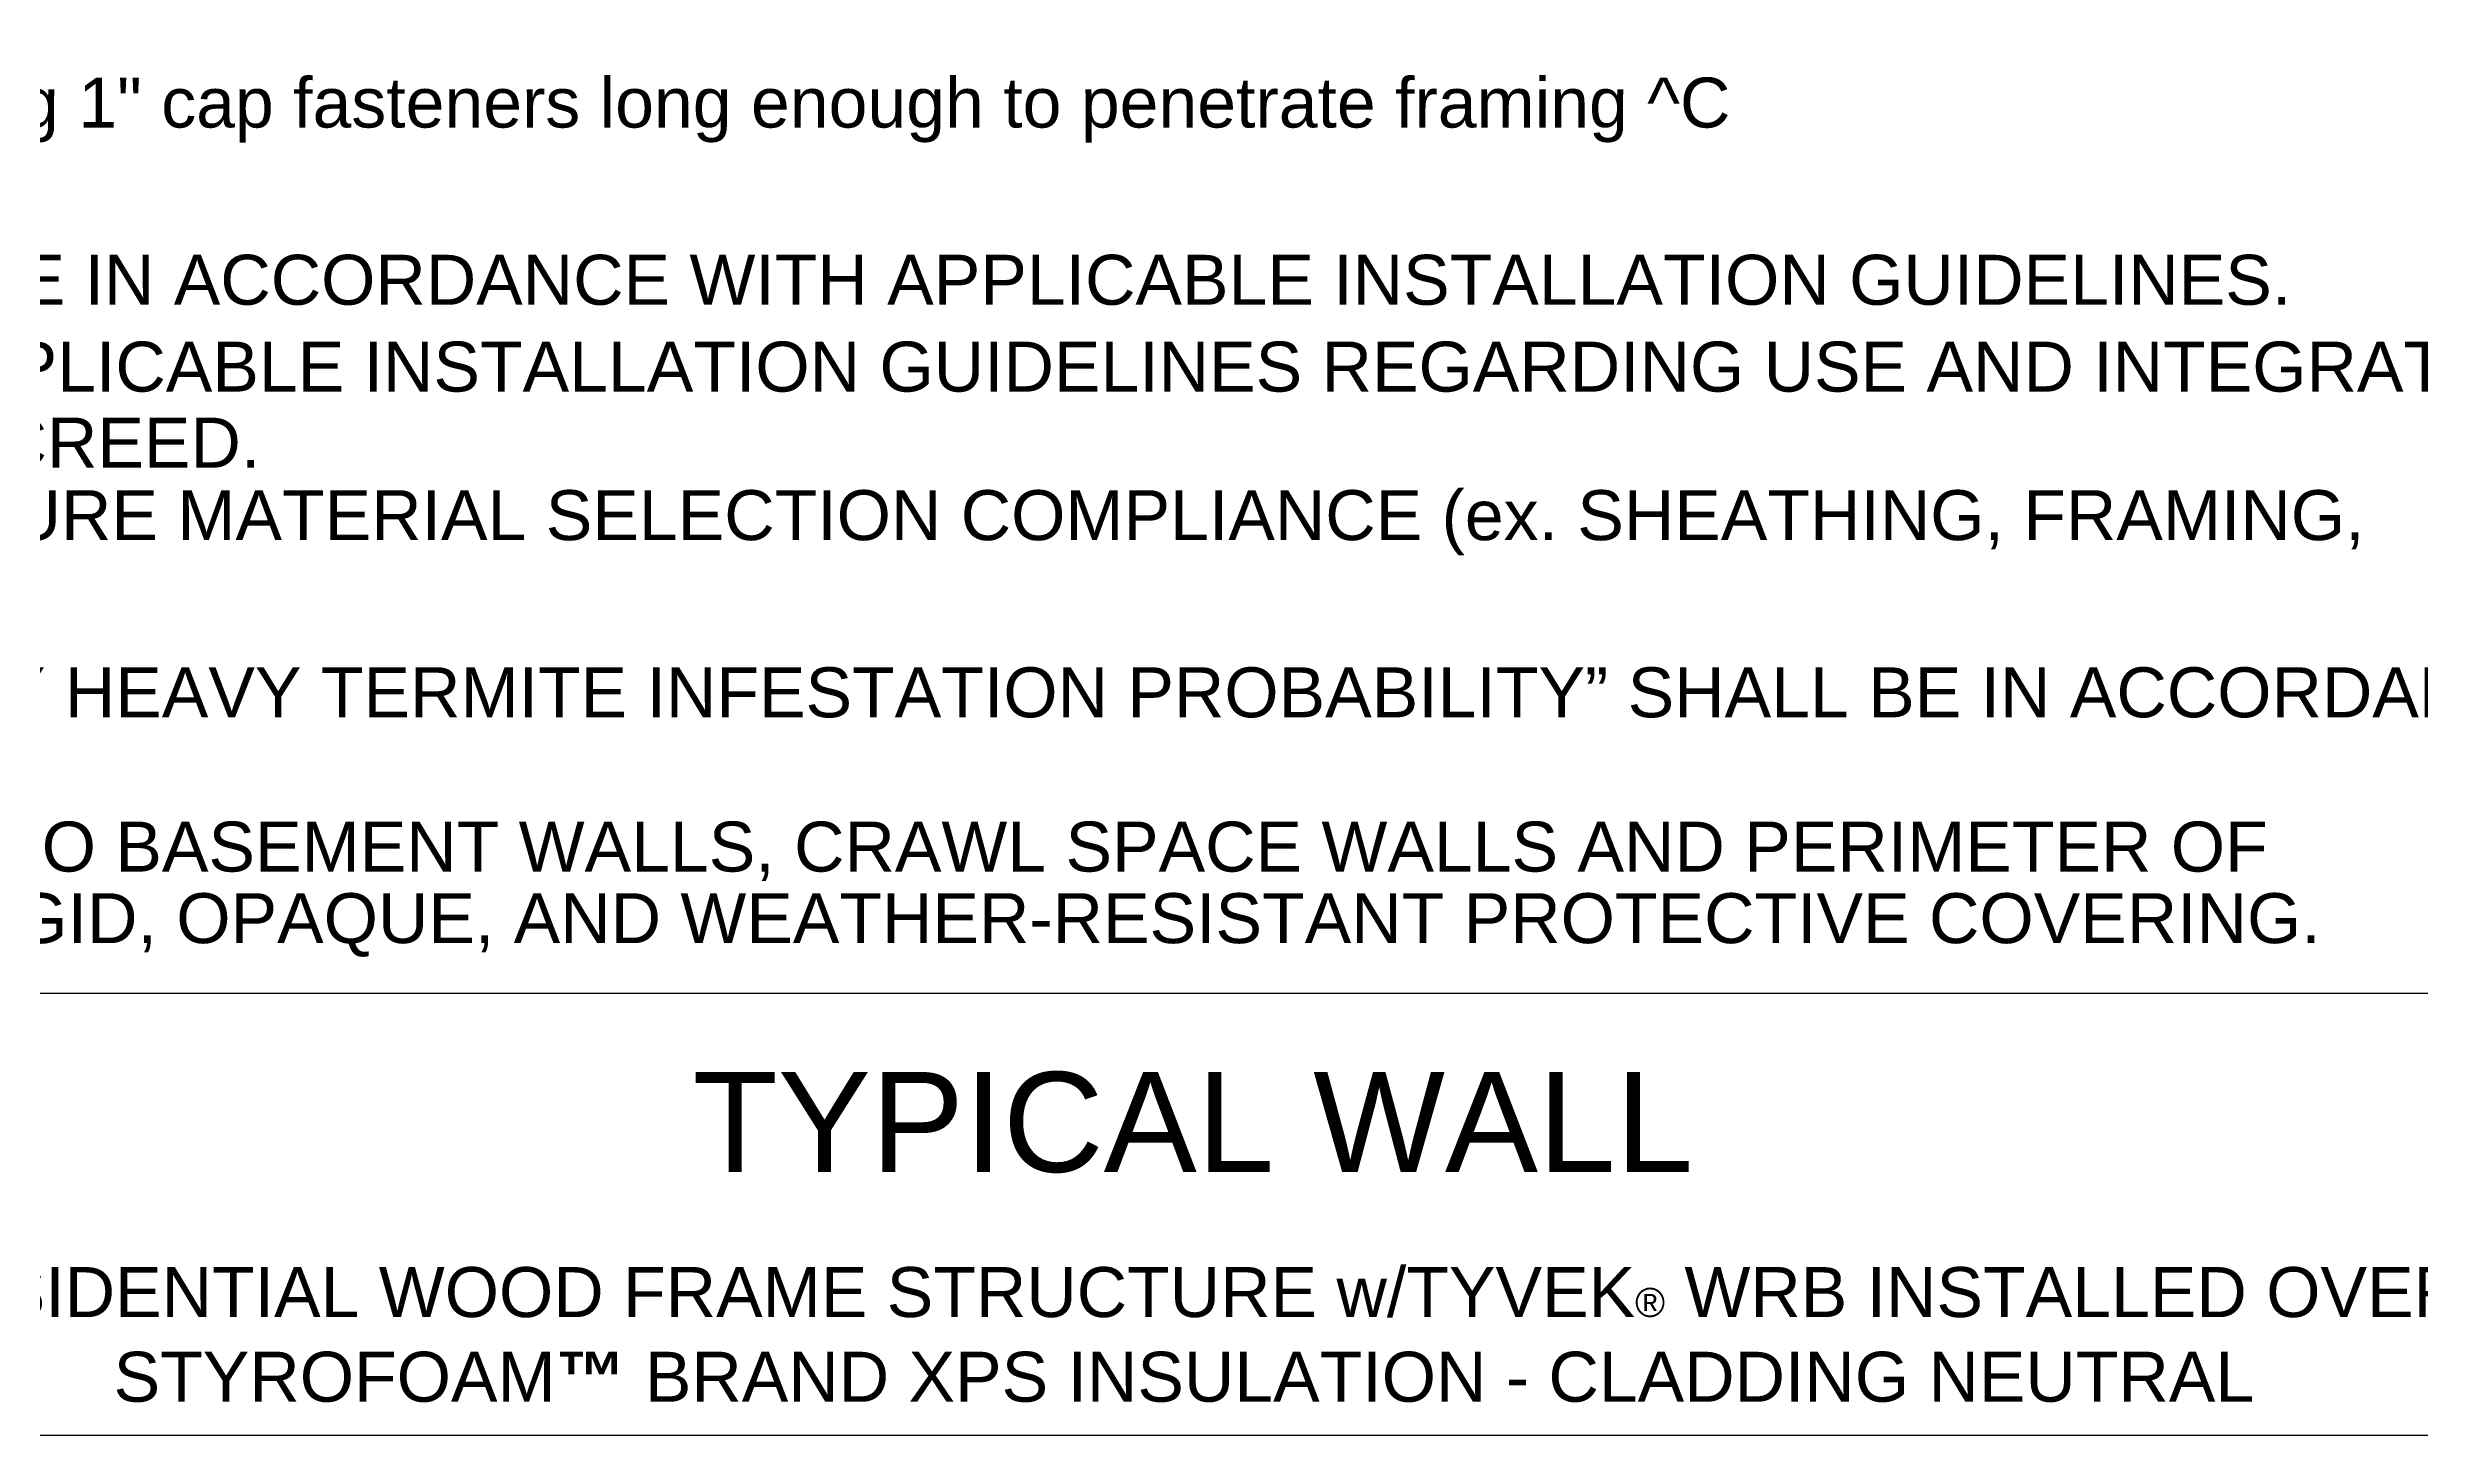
# Model space of a CAD drawing. Extents: x 26 to 600, y -763 to -29.
# Drawn here: x 177.4 to 396, y -762.8 to -634.9 of the extents above; entities that cross this region are included whole.
import ezdxf

# ---------------------------------------------------------------- set-up
doc = ezdxf.new("R2010")
doc.units = 0
doc.header["$MEASUREMENT"] = 0
doc.layers.add('background', color=7, linetype='Continuous', lineweight=0)
doc.layers.add('text', color=7, linetype='Continuous', lineweight=0)

msp = doc.modelspace()

# ---------------------------------------------------------------- linework, layer by layer
at = {"layer": 'background', "color": 250, "lineweight": 25, "true_color": 0x231f20}
msp.add_line((26.46, -722.04), (429.12, -722.04), dxfattribs=at)
msp.add_lwpolyline([(585.42, -762.78), (26.46, -762.78), (26.46, -29.1), (585.42, -29.1)], close=True, dxfattribs=at)

# ---------------------------------------------------------------- texts
at = {"layer": 'text', "char_height": 0.2, "attachment_point": 7}
for s, insert in [('\\C250;\\c2105123;\\FArial|b0|i0|c1;\\H4.602000;\\W1.000000;•^IFasten \\C9;\\c12499641;\\FArial Bold|b1|i0|c1;Styrofoam™ Brand XPS Insulation\\C250;\\c2105123;\\FArial|b0|i0|c1; using 1" cap fasteners long enough to penetrate framing ^C', (32.14, -643.69)), ('\\C250;\\c2105123;\\FArial|b0|i0|c1;\\H4.602000;\\W1.000000;•^ISECURE \\C165;\\c11033150;\\FArial Bold|b1|i0|c1;TYVEK\\H2.682966;®\\H4.602000; WRB\\C250;\\c2105123;\\FArial|b0|i0|c1; TO WOOD STRUCTURE IN ACCORDANCE WITH APPLICABLE INSTALLATION GUIDELINES.', (32.14, -658.69)), ('\\C250;\\c2105123;\\FArial|b0|i0|c1;\\H4.602000;\\W1.000000;• REFER TO LOCAL BUILDING CODES AND APPLICABLE INSTALLATION GUIDELINES REGARDING USE AND INTEGRATION OF ', (32.14, -666.69)), ('\\C165;\\c11033150;\\FArial Bold|b1|i0|c1;\\H4.602000;\\W1.000000;TYVEK\\H2.682966;®\\H4.602000; WRB\\C250;\\c2105123;\\FArial|b0|i0|c1; WITH FLASHING AND WEEP SCREED.', (37.14, -673.69)), ('\\C250;\\c2105123;\\FArial|b0|i0|c1;\\H4.602000;\\W1.000000;• REFER TO LOCAL BUILDING CODES TO ENSURE MATERIAL SELECTION COMPLIANCE (ex. SHEATHING, FRAMING, ', (32.14, -681.69)), ('\\C250;\\c2105123;\\FArial|b0|i0|c1;\\H4.602000;\\W1.000000;• USE OF FOAM PLASTICS IN AREAS OF “VERY HEAVY TERMITE INFESTATION PROBABILITY” SHALL BE IN ACCORDANCE ', (32.14, -696.69)), ('\\C250;\\c2105123;\\FArial|b0|i0|c1;\\H4.602000;\\W1.000000;• EXPOSED EXTERIOR INSULATION APPLIED TO BASEMENT WALLS, CRAWL SPACE WALLS AND PERIMETER OF ', (32.14, -711.69)), ('\\C250;\\c2105123;\\FArial|b0|i0|c1;\\H4.602000;\\W1.000000;SLAB-ON-GRADE FLOORS SHALL HAVE A RIGID, OPAQUE, AND WEATHER-RESISTANT PROTECTIVE COVERING.', (37.14, -718.69)), ('\\C250;\\c2105123;\\FArial|b0|i0|c1;\\H9.204000;\\W1.000000;TYPICAL WALL', (236.87, -738.63)), ('\\C250;\\c2105123;\\FArial|b0|i0|c1;\\H4.602000;\\W1.000000;RESIDENTIAL WOOD FRAME STRUCTURE w/TYVEK\\H2.682966;®\\C165;\\c11033150;\\FArial Bold|b1|i0|c1;\\H4.602000; \\C250;\\c2105123;\\FArial|b0|i0|c1;WRB INSTALLED OVER ^C', (164.03, -751.93)), ('\\C250;\\c2105123;\\FArial|b0|i0|c1;\\H4.602000;\\W1.000000;STYROFOAM\\FArial Bold|b1|i0|c1;™\\FArial|b0|i0|c1; BRAND XPS INSULATION - CLADDING NEUTRAL', (183.54, -759.73))]:
    msp.add_mtext(s, dxfattribs=dict(at, insert=insert))

doc.saveas('drawing.dxf')
